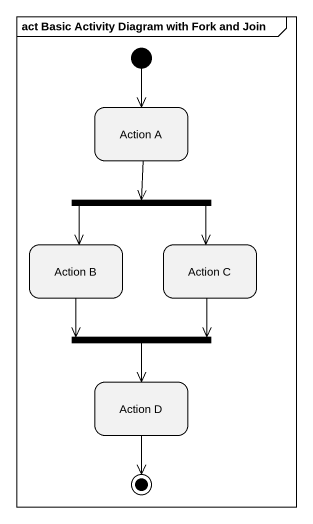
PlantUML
@startuml
mainframe act Basic Activity Diagram with Fork and Join
hide empty description
state "Action A" as Action_A
state fork1 <<fork>>
state "Action B" as Action_B
state "Action C" as Action_C
state fork2 <<join>>
state "Action D" as Action_D
[*] --> Action_A
Action_A --> fork1
fork1 --> Action_B
fork1 --> Action_C
Action_B --> fork2
Action_C --> fork2
fork2 --> Action_D
Action_D --> [*]
@enduml
